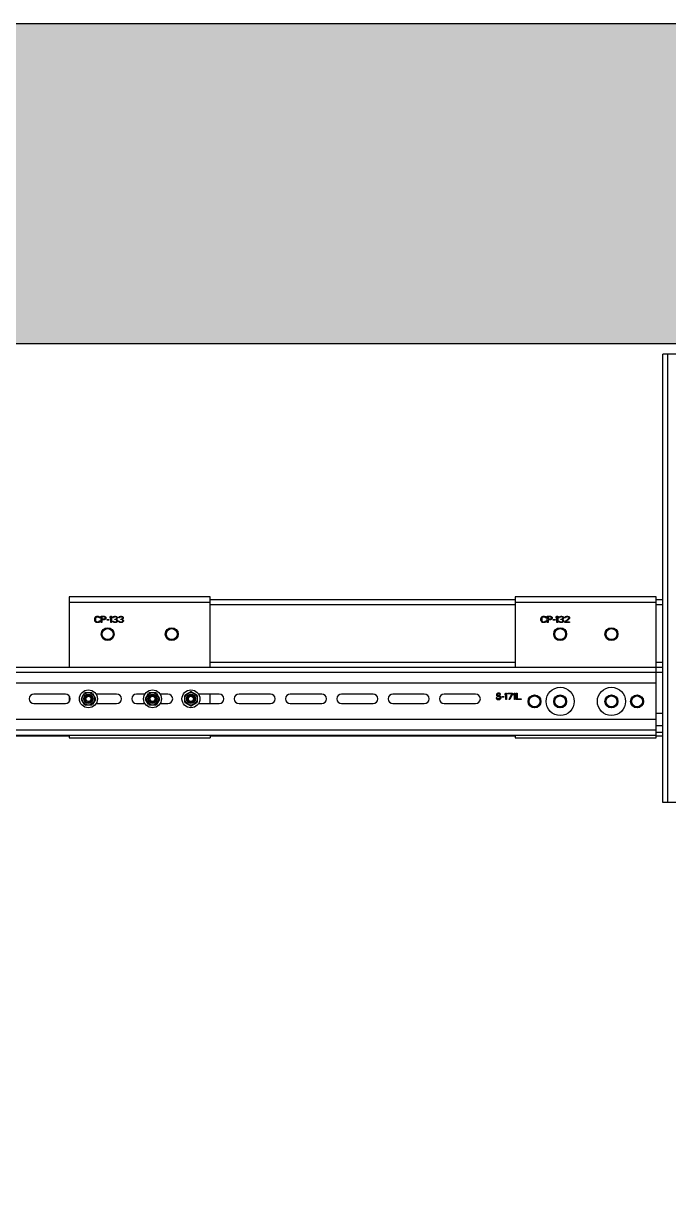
# Model space of a CAD drawing. Header units: millimetres. Extents: x 21899 to 38731, y -5425 to 3612.
# Drawn here: x 27073 to 27576, y 2696 to 3612 of the extents above; entities that cross this region are included whole.
import ezdxf

# ---------------------------------------------------------------- set-up
doc = ezdxf.new("R2010")
doc.units = ezdxf.units.MM
doc.layers.add('COURVE', color=7, linetype='Continuous')
doc.layers.add('dwgmodels.com', color=250, linetype='Continuous')

msp = doc.modelspace()

# ---------------------------------------------------------------- hatches: boundary and pattern name
at = {"layer": 'dwgmodels.com', "true_color": 0xc7c8ca}
h = msp.add_hatch(color=9, dxfattribs=at)
h.dxf.hatch_style = 1
h.paths.add_polyline_path([(26306.15, 2951.43), (26306.15, 3612), (29628.98, 3612), (29628.98, 3362), (26556.15, 3362), (26556.15, 2951.43)])

# ---------------------------------------------------------------- linework, layer by layer
at = {"color": 7, "linetype": 'Continuous'}
for p, q in [((27571.98, 3004), (27571.98, 3354)), ((27622.48, 3354), (27571.98, 3354)), ((27218.98, 3162.5), (27456.98, 3162.5)), ((27566.98, 3162.5), (27571.98, 3162.5)), ((27571.98, 3109.5), (26666.15, 3109.5)), ((27566.98, 3054.5), (27566.98, 3109.5)), ((27566.98, 3097.2), (26566.98, 3097.2)), ((27105.98, 3088.75), (27081.48, 3088.75)), ((27118.55, 3085.4), (27120.92, 3089.51)), ((27121.62, 3089.91), (27126.35, 3089.91)), ((27127.05, 3089.51), (27129.42, 3085.4)), ((27145.98, 3088.75), (27129.89, 3088.75)), ((27168.08, 3088.75), (27161.48, 3088.75)), ((27168.55, 3085.4), (27170.92, 3089.51)), ((27171.62, 3089.91), (27176.35, 3089.91)), ((27177.05, 3089.51), (27179.42, 3085.4)), ((27185.98, 3088.75), (27179.89, 3088.75)), ((27199.08, 3082.63), (27199.08, 3087.37)), ((27199.48, 3088.07), (27203.58, 3090.44)), ((27204.39, 3090.44), (27208.49, 3088.07)), ((27208.89, 3087.37), (27208.89, 3082.63)), ((27225.98, 3088.75), (27209.88, 3088.75)), ((27265.98, 3088.75), (27241.48, 3088.75)), ((27305.98, 3088.75), (27281.48, 3088.75)), ((27345.98, 3088.75), (27321.48, 3088.75)), ((27385.98, 3088.75), (27361.48, 3088.75)), ((27425.98, 3088.75), (27401.48, 3088.75)), ((27081.48, 3081.25), (27105.98, 3081.25)), ((27120.92, 3080.49), (27118.55, 3084.6)), ((27126.35, 3080.09), (27121.62, 3080.09)), ((27129.42, 3084.6), (27127.05, 3080.49)), ((27129.89, 3081.25), (27145.98, 3081.25)), ((27161.48, 3081.25), (27168.08, 3081.25)), ((27170.92, 3080.49), (27168.55, 3084.6)), ((27176.35, 3080.09), (27171.62, 3080.09)), ((27179.42, 3084.6), (27177.05, 3080.49)), ((27179.89, 3081.25), (27185.98, 3081.25)), ((27203.58, 3079.56), (27199.48, 3081.93)), ((27208.49, 3081.93), (27204.39, 3079.56)), ((27209.88, 3081.25), (27225.98, 3081.25)), ((27241.48, 3081.25), (27265.98, 3081.25)), ((27281.48, 3081.25), (27305.98, 3081.25)), ((27321.48, 3081.25), (27345.98, 3081.25)), ((27361.48, 3081.25), (27385.98, 3081.25)), ((27401.48, 3081.25), (27425.98, 3081.25)), ((27566.98, 3068.8), (26566.98, 3068.8)), ((27566.98, 3056.5), (26566.98, 3056.5)), ((27108.98, 3056), (27076.94, 3056)), ((27108.98, 3056.5), (27108.98, 3054.5)), ((27108.98, 3054.5), (27218.98, 3054.5)), ((27218.98, 3056.5), (27218.98, 3054.5)), ((27456.98, 3056), (27218.98, 3056)), ((27456.98, 3056.5), (27456.98, 3054.5)), ((27456.98, 3054.5), (27566.98, 3054.5)), ((27571.98, 3056), (27566.98, 3056)), ((27624.98, 3004), (27571.98, 3004))]:
    msp.add_line(p, q, dxfattribs=at)
at = {"color": 9, "linetype": 'Continuous'}
for p, q in [((27575.98, 3004), (27575.98, 3354)), ((27108.98, 3160.5), (27218.98, 3160.5)), ((27218.98, 3158.5), (27456.98, 3158.5)), ((27456.98, 3160.5), (27566.98, 3160.5)), ((27566.98, 3158.5), (27571.98, 3158.5)), ((27218.98, 3113.5), (27456.98, 3113.5)), ((27566.98, 3113.5), (27571.98, 3113.5)), ((27571.98, 3105.5), (26662.15, 3105.5)), ((27571.98, 3073.7), (27566.98, 3073.7)), ((27566.98, 3060.5), (26566.98, 3060.5)), ((27571.98, 3064.06), (27566.98, 3064.06)), ((27076.94, 3056), (27076.94, 3056.5)), ((27571.98, 3058.86), (27566.98, 3058.86))]:
    msp.add_line(p, q, dxfattribs=at)
at = {"color": 3, "linetype": 'Continuous'}
for p, q in [((27108.98, 3164.5), (27108.98, 3109.5)), ((27218.98, 3164.5), (27108.98, 3164.5)), ((27218.98, 3109.5), (27218.98, 3164.5)), ((27456.98, 3164.5), (27456.98, 3109.5)), ((27566.98, 3164.5), (27456.98, 3164.5)), ((27566.98, 3109.5), (27566.98, 3164.5)), ((27218.98, 3081.25), (27218.98, 3088.75)), ((27108.98, 3087.13), (27108.98, 3082.87))]:
    msp.add_line(p, q, dxfattribs=at)
at = {"color": 7, "linetype": 'Continuous'}
for centre, radius in [((27138.98, 3135.5), 5.04), ((27138.98, 3135.5), 4.48), ((27188.98, 3135.5), 5.04), ((27188.98, 3135.5), 4.48), ((27491.98, 3135.5), 5.04), ((27491.98, 3135.5), 4.48), ((27531.98, 3135.5), 5.04), ((27531.98, 3135.5), 4.48), ((27123.98, 3085), 7), ((27123.98, 3085), 4.88), ((27123.98, 3085), 3.6), ((27123.98, 3085), 3), ((27173.98, 3085), 7), ((27173.98, 3085), 4.88), ((27173.98, 3085), 3.6), ((27173.98, 3085), 3), ((27203.98, 3085), 7), ((27203.98, 3085), 4.88), ((27203.98, 3085), 3.6), ((27203.98, 3085), 3), ((27471.98, 3083), 5.04), ((27471.98, 3083), 4.48), ((27491.98, 3083), 11), ((27491.98, 3083), 5.04), ((27491.98, 3083), 4.48), ((27531.98, 3083), 11), ((27531.98, 3083), 5.04), ((27531.98, 3083), 4.48), ((27551.98, 3083), 5.04), ((27551.98, 3083), 4.48), ((27123.98, 3085), 2), ((27173.98, 3085), 2), ((27203.98, 3085), 2)]:
    msp.add_circle(centre, radius, dxfattribs=at)
at = {"color": 9, "linetype": 'Continuous'}
for centre, radius in [((27138.98, 3135.5), 5), ((27138.98, 3135.5), 4.28), ((27188.98, 3135.5), 5), ((27188.98, 3135.5), 4.28), ((27491.98, 3135.5), 5), ((27491.98, 3135.5), 4.28), ((27531.98, 3135.5), 5), ((27531.98, 3135.5), 4.28), ((27471.98, 3083), 5), ((27491.98, 3083), 5), ((27531.98, 3083), 5), ((27551.98, 3083), 5), ((27471.98, 3083), 4.28), ((27491.98, 3083), 4.28), ((27531.98, 3083), 4.28), ((27551.98, 3083), 4.28)]:
    msp.add_circle(centre, radius, dxfattribs=at)
at = {"color": 7, "linetype": 'Continuous'}
for centre, radius, start, end in [((27081.48, 3085), 3.75, 90, 270), ((27105.98, 3085), 3.75, 270, 90), ((27123.98, 3085), 5.45, 115.7542, 124.2458), ((27123.98, 3085), 5.45, 55.7542, 64.2458), ((27145.98, 3085), 3.75, 270, 90), ((27161.48, 3085), 3.75, 90, 270), ((27173.98, 3085), 5.45, 115.7542, 124.2458), ((27173.98, 3085), 5.45, 55.7542, 64.2458), ((27185.98, 3085), 3.75, 270, 90), ((27203.98, 3085), 5.45, 145.7542, 154.2458), ((27203.98, 3085), 5.45, 85.7542, 94.2458), ((27203.98, 3085), 5.45, 25.7542, 34.2458), ((27225.98, 3085), 3.75, 270, 90), ((27241.48, 3085), 3.75, 90, 270), ((27265.98, 3085), 3.75, 270, 90), ((27281.48, 3085), 3.75, 90, 270), ((27305.98, 3085), 3.75, 270, 90), ((27321.48, 3085), 3.75, 90, 270), ((27345.98, 3085), 3.75, 270, 90), ((27361.48, 3085), 3.75, 90, 270), ((27385.98, 3085), 3.75, 270, 90), ((27401.48, 3085), 3.75, 90, 270), ((27425.98, 3085), 3.75, 270, 90), ((27123.98, 3085), 5.45, 175.7542, 184.2458), ((27123.98, 3085), 5.45, 235.7542, 244.2458), ((27123.98, 3085), 5.45, 295.7542, 304.2458), ((27123.98, 3085), 5.45, 355.7542, 4.2458), ((27173.98, 3085), 5.45, 175.7542, 184.2458), ((27173.98, 3085), 5.45, 235.7542, 244.2458), ((27173.98, 3085), 5.45, 295.7542, 304.2458), ((27173.98, 3085), 5.45, 355.7542, 4.2458), ((27203.98, 3085), 5.45, 205.7542, 214.2458), ((27203.98, 3085), 5.45, 265.7542, 274.2458), ((27203.98, 3085), 5.45, 325.7542, 334.2458), ((27076.94, 2676), 380, 90, 177)]:
    msp.add_arc(centre, radius, start, end, dxfattribs=at)
at = {"color": 2, "linetype": 'Continuous'}
for centre in [(27123.98, 3085), (27173.98, 3085), (27203.98, 3085)]:
    msp.add_arc(centre, 2.4, 255, 195, dxfattribs=at)
at = {"layer": 'COURVE', "color": 4, "linetype": 'Continuous'}
for p, q in [((27128.98, 3147.8), (27129.09, 3148.33)), ((27128.98, 3146.2), (27128.98, 3147.8)), ((27129.09, 3145.67), (27128.98, 3146.2)), ((27129.09, 3148.33), (27129.3, 3148.76)), ((27129.3, 3145.24), (27129.09, 3145.67)), ((27129.3, 3148.76), (27129.71, 3149.18)), ((27129.71, 3144.82), (27129.3, 3145.24)), ((27129.71, 3148.22), (27129.61, 3147.8)), ((27129.61, 3147.8), (27129.61, 3146.2)), ((27129.61, 3146.2), (27129.71, 3145.78)), ((27129.71, 3149.18), (27130.13, 3149.39)), ((27129.92, 3148.54), (27129.71, 3148.22)), ((27129.71, 3145.78), (27129.92, 3145.46)), ((27130.13, 3144.61), (27129.71, 3144.82)), ((27130.23, 3148.76), (27129.92, 3148.54)), ((27129.92, 3145.46), (27130.23, 3145.24)), ((27130.13, 3149.39), (27130.65, 3149.5)), ((27130.65, 3144.5), (27130.13, 3144.61)), ((27130.65, 3148.86), (27130.23, 3148.76)), ((27130.23, 3145.24), (27130.65, 3145.14)), ((27130.65, 3149.5), (27131.59, 3149.5)), ((27131.59, 3148.86), (27130.65, 3148.86)), ((27130.65, 3145.14), (27131.59, 3145.14)), ((27131.59, 3144.5), (27130.65, 3144.5)), ((27131.59, 3149.5), (27132.11, 3149.39)), ((27132.01, 3148.76), (27131.59, 3148.86)), ((27131.59, 3145.14), (27132.01, 3145.24)), ((27132.11, 3144.61), (27131.59, 3144.5)), ((27132.32, 3148.54), (27132.01, 3148.76)), ((27132.01, 3145.24), (27132.32, 3145.46)), ((27132.11, 3149.39), (27132.53, 3149.18)), ((27132.53, 3144.82), (27132.11, 3144.61)), ((27132.42, 3148.22), (27132.32, 3148.54)), ((27132.32, 3145.46), (27132.42, 3145.78)), ((27133.05, 3148.22), (27132.42, 3148.22)), ((27132.42, 3145.78), (27133.05, 3145.78)), ((27132.53, 3149.18), (27132.94, 3148.76)), ((27132.94, 3145.24), (27132.53, 3144.82)), ((27132.94, 3148.76), (27133.05, 3148.22)), ((27133.05, 3145.78), (27132.94, 3145.24)), ((27133.88, 3144.5), (27133.88, 3149.5)), ((27133.88, 3149.5), (27136.38, 3149.5)), ((27134.51, 3144.5), (27133.88, 3144.5)), ((27134.51, 3148.97), (27134.51, 3147.37)), ((27136.48, 3148.97), (27134.51, 3148.97)), ((27134.51, 3147.37), (27136.48, 3147.37)), ((27134.51, 3146.73), (27134.51, 3144.5)), ((27136.38, 3146.73), (27134.51, 3146.73)), ((27136.38, 3149.5), (27136.9, 3149.39)), ((27136.9, 3146.84), (27136.38, 3146.73)), ((27136.8, 3148.86), (27136.48, 3148.97)), ((27136.48, 3147.37), (27136.8, 3147.48)), ((27137.01, 3148.65), (27136.8, 3148.86)), ((27136.8, 3147.48), (27137.01, 3147.69)), ((27136.9, 3149.39), (27137.32, 3149.07)), ((27137.32, 3147.16), (27136.9, 3146.84)), ((27137.11, 3148.33), (27137.01, 3148.65)), ((27137.01, 3147.69), (27137.11, 3148.01)), ((27137.11, 3148.01), (27137.11, 3148.33)), ((27137.32, 3149.07), (27137.63, 3148.65)), ((27137.63, 3147.59), (27137.32, 3147.16)), ((27137.63, 3148.65), (27137.73, 3148.33)), ((27137.73, 3147.9), (27137.63, 3147.59)), ((27137.73, 3148.33), (27137.73, 3147.9)), ((27138.57, 3146.31), (27138.57, 3146.84)), ((27138.57, 3146.84), (27140.03, 3146.84)), ((27140.03, 3146.31), (27138.57, 3146.31)), ((27140.03, 3146.84), (27140.03, 3146.31)), ((27140.86, 3148.76), (27141.48, 3149.5)), ((27140.86, 3147.9), (27140.86, 3148.76)), ((27141.48, 3148.65), (27140.86, 3147.9)), ((27141.48, 3149.5), (27142.11, 3149.5)), ((27141.48, 3144.5), (27141.48, 3148.65)), ((27142.11, 3144.5), (27141.48, 3144.5)), ((27142.11, 3149.5), (27142.11, 3144.5)), ((27143.05, 3145.35), (27142.94, 3145.67)), ((27142.94, 3145.67), (27143.46, 3145.67)), ((27143.05, 3148.33), (27143.15, 3148.76)), ((27143.57, 3148.33), (27143.05, 3148.33)), ((27143.26, 3145.03), (27143.05, 3145.35)), ((27143.15, 3148.76), (27143.57, 3149.18)), ((27143.57, 3144.82), (27143.26, 3145.03)), ((27143.46, 3145.67), (27143.57, 3145.46)), ((27143.57, 3149.18), (27143.98, 3149.39)), ((27143.78, 3148.65), (27143.57, 3148.33)), ((27143.57, 3145.46), (27143.78, 3145.24)), ((27143.98, 3144.61), (27143.57, 3144.82)), ((27144.09, 3148.86), (27143.78, 3148.65)), ((27143.78, 3145.24), (27143.98, 3145.14)), ((27143.98, 3149.39), (27144.71, 3149.5)), ((27143.98, 3145.14), (27144.51, 3145.03)), ((27144.4, 3144.5), (27143.98, 3144.61)), ((27144.61, 3148.97), (27144.09, 3148.86)), ((27145.23, 3144.5), (27144.4, 3144.5)), ((27144.51, 3145.03), (27145.13, 3145.03)), ((27145.03, 3148.97), (27144.61, 3148.97)), ((27144.61, 3146.84), (27144.61, 3147.27)), ((27144.61, 3147.27), (27145.03, 3147.27)), ((27145.03, 3146.84), (27144.61, 3146.84)), ((27144.71, 3149.5), (27144.92, 3149.5)), ((27144.92, 3149.5), (27145.65, 3149.39)), ((27145.55, 3148.86), (27145.03, 3148.97)), ((27145.03, 3147.27), (27145.65, 3147.48)), ((27145.65, 3146.73), (27145.03, 3146.84)), ((27145.13, 3145.03), (27145.65, 3145.14)), ((27145.65, 3144.61), (27145.23, 3144.5)), ((27145.86, 3148.65), (27145.55, 3148.86)), ((27145.65, 3149.39), (27146.07, 3149.18)), ((27145.65, 3147.48), (27145.86, 3147.69)), ((27145.96, 3146.52), (27145.65, 3146.73)), ((27145.65, 3145.14), (27145.86, 3145.24)), ((27146.07, 3144.82), (27145.65, 3144.61)), ((27146.07, 3148.33), (27145.86, 3148.65)), ((27145.86, 3147.69), (27146.07, 3148.12)), ((27146.28, 3147.37), (27145.86, 3147.05)), ((27145.86, 3147.05), (27146.38, 3146.84)), ((27145.86, 3145.24), (27146.07, 3145.46)), ((27146.17, 3146.1), (27145.96, 3146.52)), ((27146.07, 3149.18), (27146.48, 3148.76)), ((27146.07, 3148.12), (27146.07, 3148.33)), ((27146.07, 3145.46), (27146.17, 3145.67)), ((27146.38, 3145.03), (27146.07, 3144.82)), ((27146.17, 3145.67), (27146.17, 3146.1)), ((27146.48, 3147.69), (27146.28, 3147.37)), ((27146.38, 3146.84), (27146.59, 3146.52)), ((27146.59, 3145.35), (27146.38, 3145.03)), ((27146.48, 3148.76), (27146.59, 3148.33)), ((27146.59, 3148.12), (27146.48, 3147.69)), ((27146.59, 3148.33), (27146.59, 3148.12)), ((27146.59, 3146.52), (27146.69, 3146.1)), ((27146.69, 3145.67), (27146.59, 3145.35)), ((27146.69, 3146.1), (27146.69, 3145.67)), ((27147.63, 3145.35), (27147.53, 3145.67)), ((27147.53, 3145.67), (27148.05, 3145.67)), ((27147.63, 3148.33), (27147.73, 3148.76)), ((27148.15, 3148.33), (27147.63, 3148.33)), ((27147.84, 3145.03), (27147.63, 3145.35)), ((27147.73, 3148.76), (27148.15, 3149.18)), ((27148.15, 3144.82), (27147.84, 3145.03)), ((27148.05, 3145.67), (27148.15, 3145.46)), ((27148.15, 3149.18), (27148.57, 3149.39)), ((27148.36, 3148.65), (27148.15, 3148.33)), ((27148.15, 3145.46), (27148.36, 3145.24)), ((27148.57, 3144.61), (27148.15, 3144.82)), ((27148.67, 3148.86), (27148.36, 3148.65)), ((27148.36, 3145.24), (27148.57, 3145.14)), ((27148.57, 3149.39), (27149.3, 3149.5)), ((27148.57, 3145.14), (27149.09, 3145.03)), ((27148.98, 3144.5), (27148.57, 3144.61)), ((27149.19, 3148.97), (27148.67, 3148.86)), ((27149.82, 3144.5), (27148.98, 3144.5)), ((27149.09, 3145.03), (27149.71, 3145.03)), ((27149.61, 3148.97), (27149.19, 3148.97)), ((27149.19, 3146.84), (27149.19, 3147.27)), ((27149.19, 3147.27), (27149.61, 3147.27)), ((27149.61, 3146.84), (27149.19, 3146.84)), ((27149.3, 3149.5), (27149.51, 3149.5)), ((27149.51, 3149.5), (27150.23, 3149.39)), ((27150.13, 3148.86), (27149.61, 3148.97)), ((27149.61, 3147.27), (27150.23, 3147.48)), ((27150.23, 3146.73), (27149.61, 3146.84)), ((27149.71, 3145.03), (27150.23, 3145.14)), ((27150.23, 3144.61), (27149.82, 3144.5)), ((27150.44, 3148.65), (27150.13, 3148.86)), ((27150.23, 3149.39), (27150.65, 3149.18)), ((27150.23, 3147.48), (27150.44, 3147.69)), ((27150.55, 3146.52), (27150.23, 3146.73)), ((27150.23, 3145.14), (27150.44, 3145.24)), ((27150.65, 3144.82), (27150.23, 3144.61)), ((27150.65, 3148.33), (27150.44, 3148.65)), ((27150.44, 3147.69), (27150.65, 3148.12)), ((27150.86, 3147.37), (27150.44, 3147.05)), ((27150.44, 3147.05), (27150.96, 3146.84)), ((27150.44, 3145.24), (27150.65, 3145.46)), ((27150.76, 3146.1), (27150.55, 3146.52)), ((27150.65, 3149.18), (27151.07, 3148.76)), ((27150.65, 3148.12), (27150.65, 3148.33)), ((27150.65, 3145.46), (27150.76, 3145.67)), ((27150.96, 3145.03), (27150.65, 3144.82)), ((27150.76, 3145.67), (27150.76, 3146.1)), ((27151.07, 3147.69), (27150.86, 3147.37)), ((27150.96, 3146.84), (27151.17, 3146.52)), ((27151.17, 3145.35), (27150.96, 3145.03)), ((27151.07, 3148.76), (27151.17, 3148.33)), ((27151.17, 3148.12), (27151.07, 3147.69)), ((27151.17, 3148.33), (27151.17, 3148.12)), ((27151.17, 3146.52), (27151.28, 3146.1)), ((27151.28, 3145.67), (27151.17, 3145.35)), ((27151.28, 3146.1), (27151.28, 3145.67)), ((27476.98, 3147.8), (27477.09, 3148.33)), ((27476.98, 3146.2), (27476.98, 3147.8)), ((27477.09, 3145.67), (27476.98, 3146.2)), ((27477.09, 3148.33), (27477.3, 3148.76)), ((27477.3, 3145.24), (27477.09, 3145.67)), ((27477.3, 3148.76), (27477.71, 3149.18)), ((27477.71, 3144.82), (27477.3, 3145.24)), ((27477.71, 3148.22), (27477.61, 3147.8)), ((27477.61, 3147.8), (27477.61, 3146.2)), ((27477.61, 3146.2), (27477.71, 3145.78)), ((27477.71, 3149.18), (27478.13, 3149.39)), ((27477.92, 3148.54), (27477.71, 3148.22)), ((27477.71, 3145.78), (27477.92, 3145.46)), ((27478.13, 3144.61), (27477.71, 3144.82)), ((27478.23, 3148.76), (27477.92, 3148.54)), ((27477.92, 3145.46), (27478.23, 3145.24)), ((27478.13, 3149.39), (27478.65, 3149.5)), ((27478.65, 3144.5), (27478.13, 3144.61)), ((27478.65, 3148.86), (27478.23, 3148.76)), ((27478.23, 3145.24), (27478.65, 3145.14)), ((27478.65, 3149.5), (27479.59, 3149.5)), ((27479.59, 3148.86), (27478.65, 3148.86)), ((27478.65, 3145.14), (27479.59, 3145.14)), ((27479.59, 3144.5), (27478.65, 3144.5)), ((27479.59, 3149.5), (27480.11, 3149.39)), ((27480.01, 3148.76), (27479.59, 3148.86)), ((27479.59, 3145.14), (27480.01, 3145.24)), ((27480.11, 3144.61), (27479.59, 3144.5)), ((27480.32, 3148.54), (27480.01, 3148.76)), ((27480.01, 3145.24), (27480.32, 3145.46)), ((27480.11, 3149.39), (27480.53, 3149.18)), ((27480.53, 3144.82), (27480.11, 3144.61)), ((27480.42, 3148.22), (27480.32, 3148.54)), ((27480.32, 3145.46), (27480.42, 3145.78)), ((27481.05, 3148.22), (27480.42, 3148.22)), ((27480.42, 3145.78), (27481.05, 3145.78)), ((27480.53, 3149.18), (27480.94, 3148.76)), ((27480.94, 3145.24), (27480.53, 3144.82)), ((27480.94, 3148.76), (27481.05, 3148.22)), ((27481.05, 3145.78), (27480.94, 3145.24)), ((27481.88, 3144.5), (27481.88, 3149.5)), ((27481.88, 3149.5), (27484.38, 3149.5)), ((27482.51, 3144.5), (27481.88, 3144.5)), ((27482.51, 3148.97), (27482.51, 3147.37)), ((27484.48, 3148.97), (27482.51, 3148.97)), ((27482.51, 3147.37), (27484.48, 3147.37)), ((27482.51, 3146.73), (27482.51, 3144.5)), ((27484.38, 3146.73), (27482.51, 3146.73)), ((27484.38, 3149.5), (27484.9, 3149.39)), ((27484.9, 3146.84), (27484.38, 3146.73)), ((27484.8, 3148.86), (27484.48, 3148.97)), ((27484.48, 3147.37), (27484.8, 3147.48)), ((27485.01, 3148.65), (27484.8, 3148.86)), ((27484.8, 3147.48), (27485.01, 3147.69)), ((27484.9, 3149.39), (27485.32, 3149.07)), ((27485.32, 3147.16), (27484.9, 3146.84)), ((27485.11, 3148.33), (27485.01, 3148.65)), ((27485.01, 3147.69), (27485.11, 3148.01)), ((27485.11, 3148.01), (27485.11, 3148.33)), ((27485.32, 3149.07), (27485.63, 3148.65)), ((27485.63, 3147.59), (27485.32, 3147.16)), ((27485.63, 3148.65), (27485.73, 3148.33)), ((27485.73, 3147.9), (27485.63, 3147.59)), ((27485.73, 3148.33), (27485.73, 3147.9)), ((27486.57, 3146.31), (27486.57, 3146.84)), ((27486.57, 3146.84), (27488.03, 3146.84)), ((27488.03, 3146.31), (27486.57, 3146.31)), ((27488.03, 3146.84), (27488.03, 3146.31)), ((27488.86, 3148.76), (27489.48, 3149.5)), ((27488.86, 3147.9), (27488.86, 3148.76)), ((27489.48, 3148.65), (27488.86, 3147.9)), ((27489.48, 3149.5), (27490.11, 3149.5)), ((27489.48, 3144.5), (27489.48, 3148.65)), ((27490.11, 3144.5), (27489.48, 3144.5)), ((27490.11, 3149.5), (27490.11, 3144.5)), ((27491.05, 3145.35), (27490.94, 3145.67)), ((27490.94, 3145.67), (27491.46, 3145.67)), ((27491.05, 3148.33), (27491.15, 3148.76)), ((27491.57, 3148.33), (27491.05, 3148.33)), ((27491.26, 3145.03), (27491.05, 3145.35)), ((27491.15, 3148.76), (27491.57, 3149.18)), ((27491.57, 3144.82), (27491.26, 3145.03)), ((27491.46, 3145.67), (27491.57, 3145.46)), ((27491.57, 3149.18), (27491.98, 3149.39)), ((27491.78, 3148.65), (27491.57, 3148.33)), ((27491.57, 3145.46), (27491.78, 3145.24)), ((27491.98, 3144.61), (27491.57, 3144.82)), ((27492.09, 3148.86), (27491.78, 3148.65)), ((27491.78, 3145.24), (27491.98, 3145.14)), ((27491.98, 3149.39), (27492.71, 3149.5)), ((27491.98, 3145.14), (27492.51, 3145.03)), ((27492.4, 3144.5), (27491.98, 3144.61)), ((27492.61, 3148.97), (27492.09, 3148.86)), ((27493.23, 3144.5), (27492.4, 3144.5)), ((27492.51, 3145.03), (27493.13, 3145.03)), ((27493.03, 3148.97), (27492.61, 3148.97)), ((27492.61, 3146.84), (27492.61, 3147.27)), ((27492.61, 3147.27), (27493.03, 3147.27)), ((27493.03, 3146.84), (27492.61, 3146.84)), ((27492.71, 3149.5), (27492.92, 3149.5)), ((27492.92, 3149.5), (27493.65, 3149.39)), ((27493.55, 3148.86), (27493.03, 3148.97)), ((27493.03, 3147.27), (27493.65, 3147.48)), ((27493.65, 3146.73), (27493.03, 3146.84)), ((27493.13, 3145.03), (27493.65, 3145.14)), ((27493.65, 3144.61), (27493.23, 3144.5)), ((27493.86, 3148.65), (27493.55, 3148.86)), ((27493.65, 3149.39), (27494.07, 3149.18)), ((27493.65, 3147.48), (27493.86, 3147.69)), ((27493.96, 3146.52), (27493.65, 3146.73)), ((27493.65, 3145.14), (27493.86, 3145.24)), ((27494.07, 3144.82), (27493.65, 3144.61)), ((27494.07, 3148.33), (27493.86, 3148.65)), ((27493.86, 3147.69), (27494.07, 3148.12)), ((27494.28, 3147.37), (27493.86, 3147.05)), ((27493.86, 3147.05), (27494.38, 3146.84)), ((27493.86, 3145.24), (27494.07, 3145.46)), ((27494.17, 3146.1), (27493.96, 3146.52)), ((27494.07, 3149.18), (27494.48, 3148.76)), ((27494.07, 3148.12), (27494.07, 3148.33)), ((27494.07, 3145.46), (27494.17, 3145.67)), ((27494.38, 3145.03), (27494.07, 3144.82)), ((27494.17, 3145.67), (27494.17, 3146.1)), ((27494.48, 3147.69), (27494.28, 3147.37)), ((27494.38, 3146.84), (27494.59, 3146.52)), ((27494.59, 3145.35), (27494.38, 3145.03)), ((27494.48, 3148.76), (27494.59, 3148.33)), ((27494.59, 3148.12), (27494.48, 3147.69)), ((27494.59, 3148.33), (27494.59, 3148.12)), ((27494.59, 3146.52), (27494.69, 3146.1)), ((27494.69, 3145.67), (27494.59, 3145.35)), ((27494.69, 3146.1), (27494.69, 3145.67)), ((27495.53, 3145.03), (27498.44, 3147.69)), ((27495.53, 3144.5), (27495.53, 3145.03)), ((27499.28, 3144.5), (27495.53, 3144.5)), ((27495.63, 3148.33), (27495.73, 3148.76)), ((27496.15, 3148.33), (27495.63, 3148.33)), ((27495.73, 3148.76), (27496.15, 3149.18)), ((27496.15, 3149.18), (27496.57, 3149.39)), ((27496.36, 3148.65), (27496.15, 3148.33)), ((27496.67, 3148.86), (27496.36, 3148.65)), ((27498.96, 3147.37), (27496.36, 3145.03)), ((27496.36, 3145.03), (27499.28, 3145.03)), ((27496.57, 3149.39), (27497.3, 3149.5)), ((27497.19, 3148.97), (27496.67, 3148.86)), ((27497.61, 3148.97), (27497.19, 3148.97)), ((27497.3, 3149.5), (27497.71, 3149.5)), ((27498.13, 3148.86), (27497.61, 3148.97)), ((27497.71, 3149.5), (27498.34, 3149.39)), ((27498.44, 3148.65), (27498.13, 3148.86)), ((27498.34, 3149.39), (27498.76, 3149.18)), ((27498.65, 3148.33), (27498.44, 3148.65)), ((27498.44, 3147.69), (27498.65, 3148.12)), ((27498.65, 3148.12), (27498.65, 3148.33)), ((27498.76, 3149.18), (27499.17, 3148.76)), ((27499.17, 3147.69), (27498.96, 3147.37)), ((27499.17, 3148.76), (27499.28, 3148.33)), ((27499.28, 3148.12), (27499.17, 3147.69)), ((27499.28, 3148.33), (27499.28, 3148.12)), ((27499.28, 3145.03), (27499.28, 3144.5)), ((27442.4, 3088.76), (27442.3, 3088.33)), ((27442.3, 3088.33), (27442.3, 3087.9)), ((27442.3, 3087.9), (27442.4, 3087.48)), ((27442.82, 3089.18), (27442.4, 3088.76)), ((27442.4, 3087.48), (27442.82, 3087.05)), ((27443.23, 3089.39), (27442.82, 3089.18)), ((27442.92, 3088.22), (27443.03, 3088.54)), ((27442.92, 3088.01), (27442.92, 3088.22)), ((27443.03, 3087.69), (27442.92, 3088.01)), ((27443.03, 3088.54), (27443.34, 3088.76)), ((27443.34, 3087.48), (27443.03, 3087.69)), ((27443.65, 3089.5), (27443.23, 3089.39)), ((27443.34, 3088.76), (27443.65, 3088.86)), ((27443.65, 3087.37), (27443.34, 3087.48)), ((27444.17, 3089.5), (27443.65, 3089.5)), ((27443.65, 3088.86), (27444.28, 3088.86)), ((27444.28, 3087.37), (27443.65, 3087.37)), ((27444.69, 3089.39), (27444.17, 3089.5)), ((27444.28, 3088.86), (27444.59, 3088.76)), ((27444.8, 3087.27), (27444.28, 3087.37)), ((27444.59, 3088.76), (27444.8, 3088.54)), ((27445.11, 3089.07), (27444.69, 3089.39)), ((27444.8, 3088.54), (27444.9, 3088.33)), ((27444.9, 3088.33), (27445.53, 3088.33)), ((27445.42, 3088.65), (27445.11, 3089.07)), ((27445.53, 3088.33), (27445.42, 3088.65)), ((27448.96, 3088.76), (27449.59, 3089.5)), ((27448.96, 3087.9), (27448.96, 3088.76)), ((27449.59, 3088.65), (27448.96, 3087.9)), ((27449.59, 3089.5), (27450.21, 3089.5)), ((27449.59, 3084.5), (27449.59, 3088.65)), ((27450.21, 3089.5), (27450.21, 3084.5)), ((27451.05, 3088.97), (27451.05, 3089.5)), ((27451.05, 3089.5), (27454.8, 3089.5)), ((27454.17, 3088.97), (27451.05, 3088.97)), ((27452.09, 3084.5), (27454.17, 3088.97)), ((27454.8, 3088.97), (27452.71, 3084.5)), ((27454.8, 3089.5), (27454.8, 3088.97)), ((27455.63, 3088.76), (27456.26, 3089.5)), ((27455.63, 3087.9), (27455.63, 3088.76)), ((27456.26, 3088.65), (27455.63, 3087.9)), ((27456.26, 3089.5), (27456.88, 3089.5)), ((27456.26, 3084.5), (27456.26, 3088.65)), ((27456.88, 3089.5), (27456.88, 3084.5)), ((27457.71, 3084.5), (27457.71, 3089.5)), ((27457.71, 3089.5), (27458.34, 3089.5)), ((27458.34, 3089.5), (27458.34, 3085.14)), ((27441.98, 3085.88), (27442.09, 3085.46)), ((27442.61, 3085.88), (27441.98, 3085.88)), ((27442.09, 3085.46), (27442.4, 3084.93)), ((27442.4, 3084.93), (27442.92, 3084.61)), ((27442.71, 3085.56), (27442.61, 3085.88)), ((27443.03, 3085.24), (27442.71, 3085.56)), ((27442.82, 3087.05), (27443.23, 3086.84)), ((27442.92, 3084.61), (27443.44, 3084.5)), ((27443.44, 3085.14), (27443.03, 3085.24)), ((27443.23, 3086.84), (27443.65, 3086.73)), ((27444.28, 3085.14), (27443.44, 3085.14)), ((27443.44, 3084.5), (27444.28, 3084.5)), ((27443.65, 3086.73), (27444.28, 3086.73)), ((27444.28, 3086.73), (27444.69, 3086.63)), ((27444.69, 3085.24), (27444.28, 3085.14)), ((27444.28, 3084.5), (27444.8, 3084.61)), ((27444.69, 3086.63), (27445.01, 3086.41)), ((27445.01, 3085.46), (27444.69, 3085.24)), ((27445.21, 3087.05), (27444.8, 3087.27)), ((27444.8, 3084.61), (27445.21, 3084.82)), ((27445.01, 3086.41), (27445.21, 3086.1)), ((27445.21, 3085.78), (27445.01, 3085.46)), ((27445.63, 3086.63), (27445.21, 3087.05)), ((27445.21, 3086.1), (27445.21, 3085.78)), ((27445.21, 3084.82), (27445.63, 3085.24)), ((27445.84, 3086.2), (27445.63, 3086.63)), ((27445.63, 3085.24), (27445.84, 3085.67)), ((27445.84, 3085.67), (27445.84, 3086.2)), ((27446.67, 3086.31), (27446.67, 3086.84)), ((27446.67, 3086.84), (27448.13, 3086.84)), ((27448.13, 3086.31), (27446.67, 3086.31)), ((27448.13, 3086.84), (27448.13, 3086.31)), ((27450.21, 3084.5), (27449.59, 3084.5)), ((27452.71, 3084.5), (27452.09, 3084.5)), ((27456.88, 3084.5), (27456.26, 3084.5)), ((27461.46, 3084.5), (27457.71, 3084.5)), ((27458.34, 3085.14), (27461.46, 3085.14)), ((27461.46, 3085.14), (27461.46, 3084.5))]:
    msp.add_line(p, q, dxfattribs=at)
at = {"layer": 'dwgmodels.com', "color": 5}
msp.add_lwpolyline([(26306.15, 2951.43), (26306.15, 3612), (29628.98, 3612), (29628.98, 3362), (26556.15, 3362), (26556.15, 2951.43), (26306.15, 2951.43)], dxfattribs=at)

doc.saveas('drawing.dxf')
